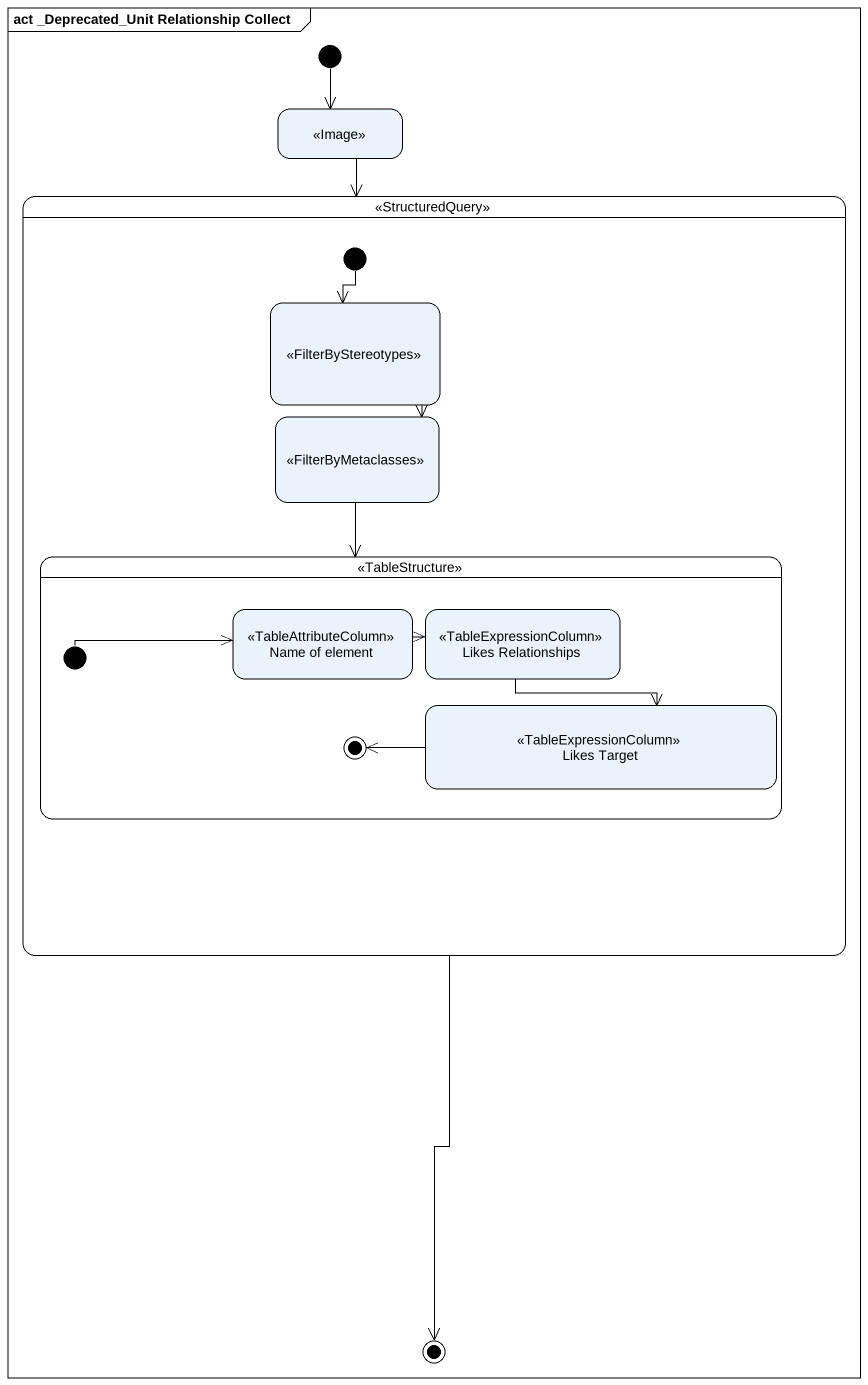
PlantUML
@startuml
mainframe act _Deprecated_Unit Relationship Collect
hide empty description
state " " as state1 <<Image>>
state " " as state2 <<StructuredQuery>> {
  state " " as state3 <<FilterByStereotypes>>
  state " " as state4 <<FilterByMetaclasses>>
  state " " as state5 <<TableStructure>> {
    state "Name of element" as Name_of_element <<TableAttributeColumn>>
    state "Likes Relationships" as Likes_Relationships <<TableExpressionColumn>>
    state "Likes Target" as Likes_Target <<TableExpressionColumn>>
    [*] -right-> Name_of_element
    Likes_Target -left-> [*]
  }
  [*] --> state3
}
[*] --> state1
state1 --> state2
state3 --> state4
state4 --> state5
Name_of_element -right-> Likes_Relationships
Likes_Relationships --> Likes_Target
state2 --> [*]
@enduml
